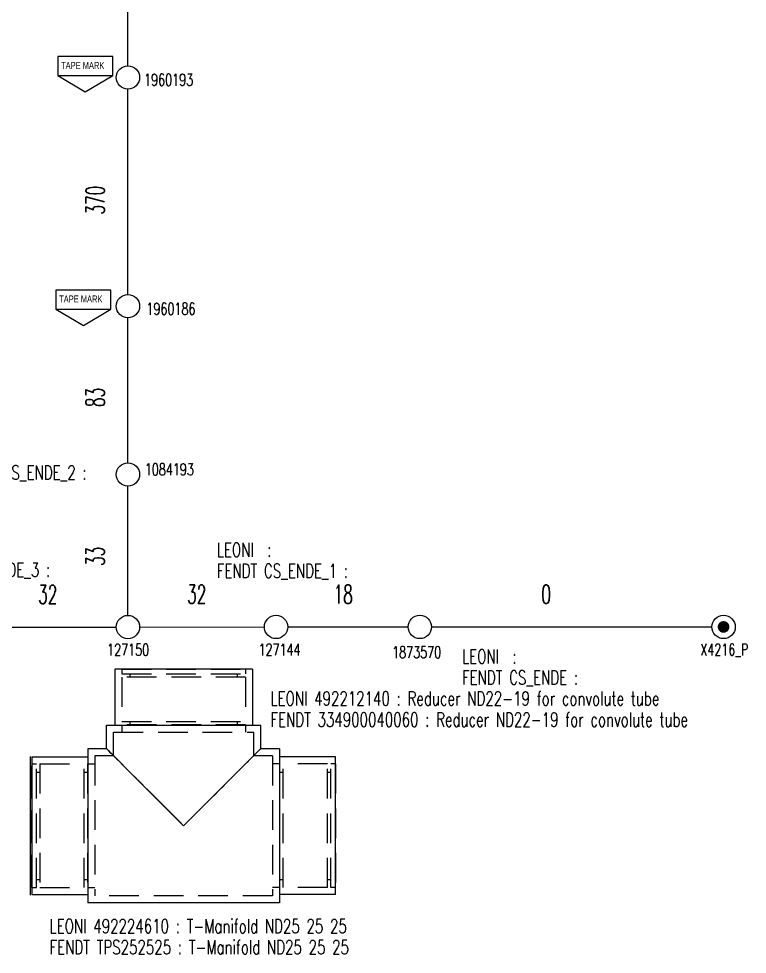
# Model space of a CAD drawing. Header units: millimetres. Extents: x -1 to 4489, y 0 to 1364.
# Drawn here: x 2510.4 to 2666.3, y 230.1 to 430.3 of the extents above; entities that cross this region are included whole.
import ezdxf

# ---------------------------------------------------------------- set-up
doc = ezdxf.new("R2010")
doc.units = ezdxf.units.MM
doc.linetypes.add('HIDDEN', pattern=[9.525, 6.35, -3.175])
for name, color, linetype in [('A_ACHSEN', 7, 'Continuous'), ('A_FLAECHEN', 7, 'Continuous'), ('DEFAULT_2', 8, 'HIDDEN'), ('LAYER_0', 7, 'Continuous'), ('SCHALE', 7, 'Continuous')]:
    doc.layers.add(name, color=color, linetype=linetype)
doc.styles.add('HS-BUNDLE-DIMENSION', font='ROMANS.SHX', dxfattribs={"width": 0.6, "height": 4})
doc.styles.add('HS-NODE', font='ROMANS.SHX', dxfattribs={"width": 0.7, "height": 2.5})
doc.styles.add('HS-PART-NO', font='ROMANS.SHX', dxfattribs={"width": 0.7, "height": 3})
doc.linetypes.add('NW_19_FHW_OPEN', pattern='A,0.0001,["=",Standard,S=0.4,R=0,X=0,Y=-0.2],-0.0001,["[]",Standard,S=0.3,R=0,X=-0.05,Y=-0.15],-0.2', length=0.2002)

# ---------------------------------------------------------------- blocks, each defined once
blk = doc.blocks.new('497003101')
at = {"layer": 'LAYER_0', "color": 7}
for points in [[(-5.87, 7.56), (-5.87, 3.49), (5.87, 3.49), (5.87, 7.56), (-5.87, 7.56)], [(-5.87, 3.49), (0, 0), (5.87, 3.49)]]:
    blk.add_lwpolyline(points, dxfattribs=at)
at = {"layer": 'LAYER_0', "color": 7, "oblique": 0.8, "width": 0.8}
blk.add_text('TAPE MARK', height=1.5, dxfattribs=at).set_placement((-5.19, 4.91))
blk = doc.blocks.new('A$C478336AC')
at = {"color": 7, "linetype": 'Continuous'}
blk.add_line((0, 1.65), (0, 31.35), dxfattribs=at)
at = {"layer": 'A_ACHSEN', "color": 7, "linetype": 'Continuous'}
for p, q in [((47.5, 50), (18, 50)), ((18, 50), (18, 38)), ((47.5, 50), (47.5, 38)), ((16.25, 38), (49.25, 38)), ((16.25, 33), (16.25, 38)), ((49.25, 33), (49.25, 38)), ((16.25, 33), (12.25, 33)), ((12.25, 33), (12.25, 0)), ((16.25, 33), (16.29, 32.96)), ((16.29, 32.96), (16.91, 32.34)), ((16.91, 32.34), (17.29, 31.96)), ((45.88, 29.63), (49.09, 32.84)), ((49.09, 32.84), (49.21, 32.96)), ((49.21, 32.96), (49.25, 33)), ((53.25, 33), (49.25, 33)), ((53.25, 33), (53.25, 0)), ((0.25, 31.25), (12.25, 31.25)), ((0.25, 31.25), (0.25, 1.75)), ((17.29, 31.96), (22.4, 26.85)), ((65.25, 31.25), (53.25, 31.25)), ((65.25, 1.75), (65.25, 31.25)), ((44.15, 27.9), (45.88, 29.63)), ((22.4, 26.85), (23.49, 25.76)), ((42.07, 25.82), (43.16, 26.91)), ((43.16, 26.91), (44.15, 27.9)), ((23.49, 25.76), (24.67, 24.58)), ((24.67, 24.58), (25.97, 23.28)), ((39.57, 23.33), (40.88, 24.63)), ((40.88, 24.63), (42.07, 25.82)), ((25.97, 23.28), (27.34, 21.91)), ((38.2, 21.95), (39.57, 23.33)), ((27.34, 21.91), (30.13, 19.12)), ((35.38, 19.13), (38.2, 21.95)), ((30.13, 19.12), (31.46, 17.78)), ((34.04, 17.79), (35.38, 19.13)), ((31.46, 17.78), (32.75, 16.5)), ((32.75, 16.5), (34.04, 17.79)), ((0.25, 1.75), (12.25, 1.75)), ((53.25, 0), (12.25, 0)), ((65.25, 1.75), (53.25, 1.75))]:
    blk.add_line(p, q, dxfattribs=at)
at = {"layer": 'A_ACHSEN', "color": 8, "linetype": 'HIDDEN'}
for p, q in [((19.5, 49), (46, 49)), ((46, 48.3), (19.5, 48.3)), ((21.25, 49), (21.25, 48.3)), ((44.25, 49), (44.25, 48.3)), ((19.5, 38.8), (46, 38.8)), ((46, 38.1), (19.5, 38.1)), ((21.25, 38.8), (21.25, 38.1)), ((44.25, 38.8), (44.25, 38.1)), ((16.29, 32.96), (16.29, 32.96)), ((16.89, 32.36), (16.61, 32.64)), ((17.26, 31.99), (16.89, 32.36)), ((49.21, 32.96), (48.24, 31.99)), ((49.21, 32.96), (49.21, 32.96)), ((20.49, 28.76), (18.3, 30.95)), ((46.61, 30.36), (45.84, 29.59)), ((45.01, 28.76), (44.1, 27.85)), ((23.42, 25.83), (22.33, 26.92)), ((43.1, 26.85), (42.01, 25.76)), ((44.1, 27.85), (43.1, 26.85)), ((24.61, 24.64), (23.42, 25.83)), ((25.92, 23.33), (24.61, 24.64)), ((42.01, 25.76), (40.83, 24.58)), ((27.3, 21.95), (25.92, 23.33)), ((39.53, 23.28), (38.17, 21.92)), ((39.57, 23.33), (39.53, 23.28)), ((30.11, 19.14), (27.3, 21.95)), ((38.17, 21.92), (35.37, 19.12)), ((31.45, 17.79), (30.11, 19.14)), ((35.37, 19.12), (34.04, 17.78)), ((32.75, 16.5), (31.45, 17.79)), ((34.04, 17.78), (32.75, 16.5))]:
    blk.add_line(p, q, dxfattribs=at)
at = {"layer": 'A_FLAECHEN', "color": 8, "linetype": 'HIDDEN'}
blk.add_line((0, 29.35), (0, 3.65), dxfattribs=at)
at = {"layer": 'DEFAULT_2', "color": 8, "linetype": 'HIDDEN'}
for p, q in [((1.25, 3.25), (1.25, 29.75)), ((1.95, 29.75), (1.95, 3.25)), ((11.45, 3.25), (11.45, 29.75)), ((12.15, 29.75), (12.15, 3.25)), ((53.35, 3.25), (53.35, 29.75)), ((54.05, 3.25), (54.05, 29.75)), ((63.55, 3.25), (63.55, 29.75)), ((64.25, 3.25), (64.25, 29.75)), ((1.25, 28), (1.95, 28)), ((11.45, 28), (12.15, 28)), ((53.35, 28), (54.05, 28)), ((63.55, 28), (64.25, 28)), ((1.25, 5), (1.95, 5)), ((11.45, 5), (12.15, 5)), ((53.35, 5), (54.05, 5)), ((63.55, 5), (64.25, 5))]:
    blk.add_line(p, q, dxfattribs=at)
at = {"layer": 'SCHALE', "color": 8, "linetype": 'HIDDEN'}
for p, q in [((19.5, 50), (46, 50)), ((19.5, 50), (19.5, 49)), ((19.5, 48.3), (19.5, 38.8)), ((46, 50), (46, 49)), ((46, 48.3), (46, 38.8)), ((19.5, 38.1), (19.5, 36.5)), ((46, 38.1), (46, 36.5)), ((17.75, 36.5), (47.75, 36.5)), ((17.75, 31.46), (17.75, 36.5)), ((47.75, 31.46), (47.75, 36.5)), ((17.79, 31.5), (13.75, 31.5)), ((13.75, 31.5), (13.75, 1.5)), ((17.8, 31.45), (17.75, 31.5)), ((17.93, 31.32), (17.79, 31.46)), ((17.92, 31.33), (18.13, 31.12)), ((18.14, 31.11), (17.93, 31.32)), ((18.13, 31.12), (18.78, 30.47)), ((21.41, 27.84), (18.14, 31.11)), ((46.3, 30.05), (44.72, 28.47)), ((46.28, 30.03), (47.08, 30.83)), ((47.07, 30.82), (47.36, 31.11)), ((47.37, 31.12), (47.08, 30.83)), ((47.36, 31.11), (47.58, 31.33)), ((47.57, 31.32), (47.7, 31.45)), ((47.71, 31.46), (47.58, 31.33)), ((47.7, 31.45), (47.75, 31.5)), ((51.75, 31.5), (47.71, 31.5)), ((51.75, 31.5), (51.75, 1.5)), ((0.25, 29.75), (1.25, 29.75)), ((0.25, 3.25), (0.25, 29.75)), ((1.95, 29.75), (11.45, 29.75)), ((12.15, 29.75), (13.75, 29.75)), ((42.78, 26.53), (44.72, 28.47)), ((44.7, 28.45), (45.27, 29.02)), ((53.35, 29.75), (51.75, 29.75)), ((63.55, 29.75), (54.05, 29.75)), ((65.25, 29.75), (64.25, 29.75)), ((65.25, 29.75), (65.25, 3.25)), ((22.72, 26.53), (21.39, 27.86)), ((22.03, 27.22), (22.7, 26.55)), ((22.7, 26.55), (24.12, 25.13)), ((42.8, 26.55), (41.37, 25.12)), ((42.08, 25.83), (42.78, 26.53)), ((24.13, 25.12), (23.42, 25.83)), ((25.62, 23.63), (24.12, 25.13)), ((24.85, 24.4), (25.6, 23.65)), ((39.88, 23.63), (41.37, 25.12)), ((41.38, 25.13), (40.65, 24.4)), ((25.6, 23.65), (27.14, 22.11)), ((28.73, 20.52), (25.62, 23.63)), ((38.36, 22.11), (36.77, 20.52)), ((37.56, 21.31), (38.35, 22.1)), ((38.35, 22.1), (39.88, 23.63)), ((39.9, 23.65), (38.36, 22.11)), ((28.72, 20.53), (29.52, 19.73)), ((29.52, 19.73), (28.73, 20.52)), ((36.78, 20.53), (35.98, 19.73)), ((35.98, 19.73), (36.77, 20.52)), ((29.52, 19.73), (30.33, 18.92)), ((31.13, 18.12), (30.32, 18.93)), ((31.13, 18.12), (31.94, 17.31)), ((34.37, 18.12), (33.56, 17.31)), ((33.56, 17.31), (34.37, 18.12)), ((34.37, 18.12), (35.18, 18.93)), ((35.98, 19.73), (35.17, 18.92)), ((31.94, 17.31), (32.75, 16.5)), ((32.75, 16.5), (31.94, 17.31)), ((33.56, 17.31), (32.75, 16.5)), ((0.25, 3.25), (1.25, 3.25)), ((1.95, 3.25), (11.45, 3.25)), ((12.15, 3.25), (13.75, 3.25)), ((53.35, 3.25), (51.75, 3.25)), ((63.55, 3.25), (54.05, 3.25)), ((65.25, 3.25), (64.25, 3.25)), ((51.75, 1.5), (13.75, 1.5))]:
    blk.add_line(p, q, dxfattribs=at)

msp = doc.modelspace()

# ---------------------------------------------------------------- linework, layer by layer
at = {"color": 7, "linetype": 'NW_19_FHW_OPEN', "ltscale": 8}
for points in [[(2533.76, 420.26), (2533.76, 465.45)], [(2533.76, 371.31), (2533.76, 415.26)], [(2533.76, 335.28), (2533.76, 366.31)], [(2567.96, 300.14), (2593.73, 300.14)]]:
    msp.add_lwpolyline(points, dxfattribs=at)
at = {"color": 7, "ltscale": 8}
for points in [[(2533.76, 302.61), (2533.76, 330.28)], [(2504.24, 300.07), (2531.26, 300.1)], [(2536.26, 300.11), (2562.96, 300.14)], [(2598.73, 300.14), (2658.75, 300.14)]]:
    msp.add_lwpolyline(points, dxfattribs=at)
at = {"color": 7, "linetype": 'Continuous'}
msp.add_lwpolyline([(2660.62, 300.14, 1.25, 1.25, 1), (2661.87, 300.14, 1.25, 1.25, 1)], format="xyseb", close=True, dxfattribs=at)
for centre in [(2533.76, 417.76), (2533.76, 368.81), (2533.76, 332.78), (2533.76, 300.11), (2565.46, 300.14), (2596.23, 300.14), (2661.25, 300.14)]:
    msp.add_circle(centre, 2.5, dxfattribs=at)

# ---------------------------------------------------------------- block references
for name, p in [('497003101', (2524.62, 414.66)), ('497003101', (2524.21, 364.68)), ('A$C478336AC', (2512.92, 241.08))]:
    msp.add_blockref(name, p)

# ---------------------------------------------------------------- texts
at = {"color": 5, "linetype": 'Continuous', "style": 'HS-NODE', "width": 0.7}
for s, p in [('1960193', (2537.21, 416)), ('1960186', (2537.71, 366.98)), ('1084193', (2537.37, 332.6)), ('127150', (2529.3, 294)), ('127144', (2561.71, 294.04)), ('X4216_P', (2656.27, 294.05)), ('1873570', (2590.31, 293.47))]:
    msp.add_text(s, height=2.5, dxfattribs=at).set_placement(p)
at = {"color": 1, "linetype": 'Continuous', "ltscale": 8, "style": 'HS-BUNDLE-DIMENSION', "width": 0.6}
for s, rotation, p in [('370', 90, (2528.76, 388.39)), ('83', 90, (2528.76, 347.2)), ('33', 90, (2528.76, 313.18)), ('32', 0.0647, (2514.54, 305.08)), ('32', 0.0654, (2546.43, 305.12))]:
    msp.add_text(s, height=4, rotation=rotation, dxfattribs=at).set_placement(p)
at = {"color": 200, "linetype": 'Continuous', "style": 'HS-PART-NO', "width": 0.7}
for s, p in [('FENDT CS_ENDE_2 :', (2496.84, 331.73)), ('LEONI  :', (2552.78, 315.15)), ('FENDT CS_ENDE_3 :', (2489.05, 310.83)), ('FENDT CS_ENDE_1 :', (2552.78, 310.65)), ('LEONI  :', (2605.26, 292.29)), ('FENDT CS_ENDE :', (2605.26, 287.79)), ('LEONI 492212140 : Reducer ND22-19 for convolute tube', (2564.26, 283.29)), ('FENDT 334900040060 : Reducer ND22-19 for convolute tube', (2564.26, 278.79)), ('LEONI 492224610 : T-Manifold ND25 25 25', (2516.98, 234.57)), ('FENDT TPS252525 : T-Manifold ND25 25 25', (2516.98, 230.07))]:
    msp.add_text(s, height=3, dxfattribs=at).set_placement(p)
at = {"color": 1, "linetype": 'Continuous', "ltscale": 8, "style": 'HS-BUNDLE-DIMENSION', "width": 0.6}
for s, p in [('18', (2577.77, 305.14)), ('0', (2622.24, 305.14))]:
    msp.add_text(s, height=4, dxfattribs=at).set_placement(p)

doc.saveas('drawing.dxf')
